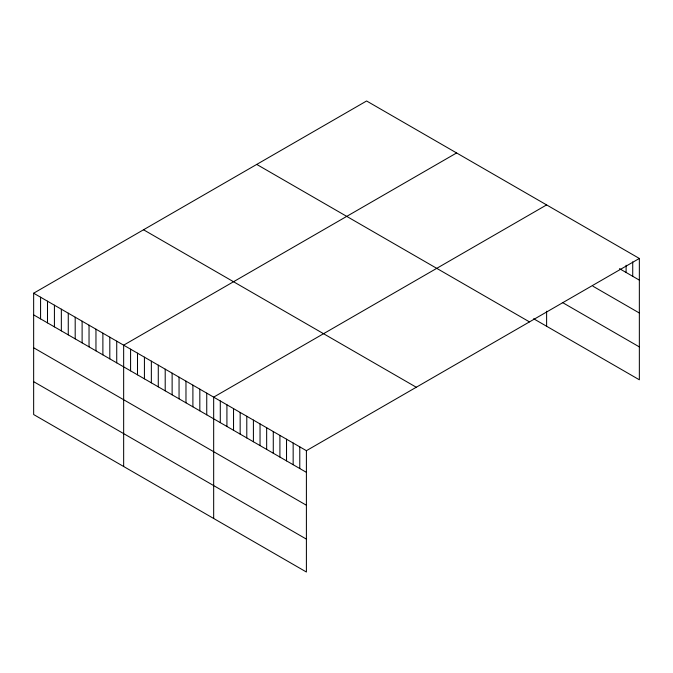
<?xml version="1.0" encoding="UTF-8"?>
<svg xmlns="http://www.w3.org/2000/svg" width="673" height="673" viewBox="0 0 673 673"><rect width="100%" height="100%" fill="white"/><g stroke="black" fill="none" stroke-linecap="round" stroke-linejoin="round"><path stroke-width="1.01" d="M33.65 293.209L306.4 450.683L306.4 572.016L33.65 414.543L33.65 293.209L366.6 100.984L639.35 258.457L639.35 379.791L533.63 318.758M456.605 152.948L123.655 345.173L123.655 466.515M546.611 204.912L213.669 397.137L213.669 518.479M306.4 450.683L639.35 258.457M619.48 268.653L639.35 280.128M592.98 286.244L639.35 313.012M562.342 302.446L639.35 346.906M256.724 164.414L529.474 321.887M143.526 229.771L416.276 387.244M33.65 314.88L306.4 472.353M33.65 347.764L306.4 505.238M33.65 381.658L306.4 539.123M632.729 261.856L632.729 276.3M626.1 265.255L626.1 272.472M546.611 311.22L546.611 326.254M299.779 446.855L299.779 468.526M293.159 443.027L293.159 464.698M286.53 439.208L286.53 460.879M279.909 435.381L279.909 457.051M273.28 431.561L273.28 453.232M266.659 427.734L266.659 449.404M260.039 423.906L260.039 445.576M253.41 420.087L253.41 441.757M246.789 416.259L246.789 437.93M240.16 412.44L240.16 434.11M233.539 408.612L233.539 430.283M226.919 404.784L226.919 426.455M220.29 400.965L220.29 422.636M206.746 393.141L206.746 414.812M199.822 389.145L199.822 410.816M192.899 385.149L192.899 406.82M185.975 381.154L185.975 402.816M179.052 377.149L179.052 398.82M172.128 373.153L172.128 394.824M165.205 369.157L165.205 390.828M158.281 365.161L158.281 386.832M151.349 361.165L151.349 382.836M144.426 357.17L144.426 378.832M137.502 353.165L137.502 374.836M130.579 349.169L130.579 370.84M116.732 341.177L116.732 362.848M109.808 337.181L109.808 358.852M102.885 333.177L102.885 354.848M95.961 329.181L95.961 350.852M89.038 325.185L89.038 346.856M82.114 321.189L82.114 342.86M75.191 317.193L75.191 338.864M68.267 313.197L68.267 334.868M61.344 309.193L61.344 330.864M54.42 305.197L54.42 326.868M47.497 301.201L47.497 322.872M40.573 297.205L40.573 318.876"/></g></svg>
